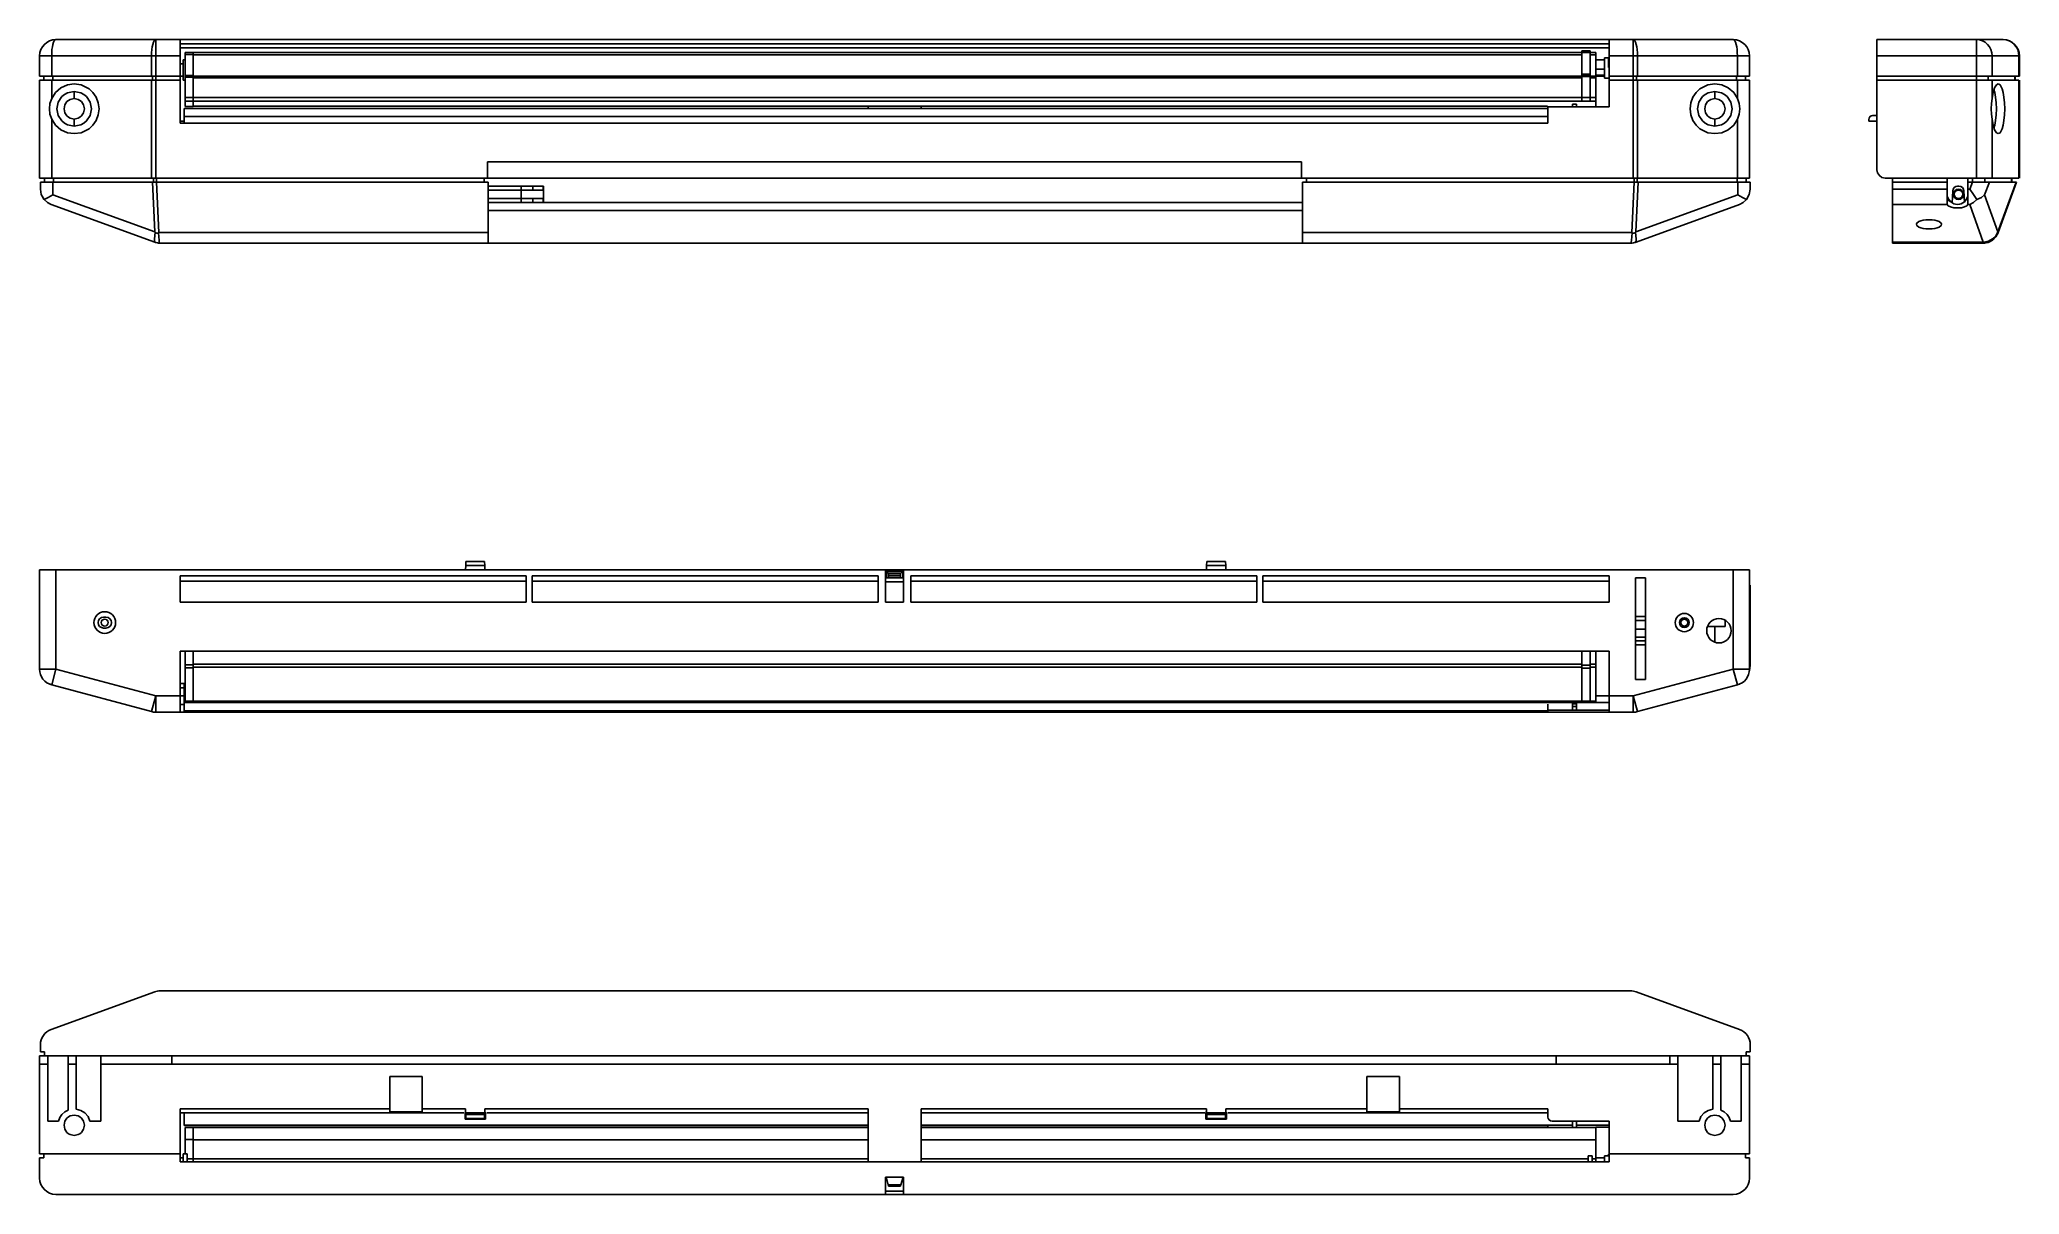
# Model space of a CAD drawing. Extents: x 18 to 261, y 23 to 164.
import ezdxf

# ---------------------------------------------------------------- set-up
doc = ezdxf.new("R2010")
doc.units = 0
doc.header["$MEASUREMENT"] = 0
doc.layers.get('0').update_dxf_attribs({"linetype": 'CONTINUOUS'})

msp = doc.modelspace()

# ---------------------------------------------------------------- linework, layer by layer
at = {"color": 7, "linetype": 'CONTINUOUS'}
for p, q in [((19.69, 164.46), (31.95, 164.46)), ((31.95, 164.46), (34.94, 164.46)), ((31.95, 164.46), (31.95, 162.46)), ((34.94, 164.46), (210.44, 164.46)), ((210.44, 163.96), (34.94, 163.96)), ((210.44, 163.46), (34.94, 163.46)), ((208.12, 163.09), (207.12, 163.09)), ((207.12, 163.09), (207.12, 162.86)), ((208.12, 163.09), (208.12, 162.86)), ((210.44, 164.46), (213.42, 164.46)), ((210.44, 164.46), (210.44, 162.46)), ((213.42, 164.46), (225.69, 164.46)), ((213.42, 162.46), (213.42, 164.46)), ((243.34, 164.46), (243.34, 162.46)), ((243.34, 164.46), (255.56, 164.46)), ((253.34, 164.46), (258.84, 164.46)), ((255.56, 164.46), (258.84, 164.46)), ((255.56, 162.46), (255.56, 164.46)), ((17.69, 162.46), (17.69, 159.96)), ((17.69, 162.46), (19.17, 162.46)), ((19.17, 162.46), (31.43, 162.46)), ((19.17, 159.96), (19.17, 162.46)), ((31.43, 162.46), (31.43, 159.96)), ((31.43, 162.46), (31.95, 162.46)), ((31.95, 162.46), (34.94, 162.46)), ((31.95, 162.46), (31.95, 159.96)), ((34.94, 159.96), (34.94, 162.46)), ((35.31, 161.48), (34.94, 161.48)), ((35.56, 161.98), (35.31, 161.98)), ((35.31, 159.48), (35.31, 161.98)), ((36.56, 162.87), (35.56, 162.87)), ((35.56, 162.64), (35.56, 162.87)), ((35.56, 160.07), (35.56, 162.64)), ((35.56, 162.64), (36.56, 162.64)), ((207.12, 162.87), (36.56, 162.87)), ((36.56, 162.87), (36.56, 162.59)), ((36.56, 162.59), (36.56, 160.12)), ((36.56, 162.59), (207.12, 162.59)), ((36.56, 162.51), (36.56, 160.07)), ((207.12, 162.86), (207.12, 160.2)), ((208.12, 162.86), (207.12, 162.86)), ((208.81, 162.87), (208.12, 162.87)), ((208.12, 162.86), (208.12, 160.2)), ((208.12, 162.59), (208.81, 162.59)), ((208.81, 162.87), (208.81, 162.59)), ((208.81, 162.59), (208.81, 159.99)), ((209.87, 161.96), (208.81, 161.96)), ((208.81, 160.84), (209.87, 160.84)), ((210.37, 162.21), (209.87, 162.21)), ((209.87, 162.21), (209.87, 159.71)), ((210.37, 161.4), (210.37, 162.21)), ((210.44, 161.96), (210.37, 161.96)), ((210.37, 161.8), (210.44, 161.8)), ((210.37, 161.4), (210.37, 161.02)), ((210.44, 162.46), (210.44, 159.96)), ((210.44, 162.46), (213.42, 162.46)), ((213.42, 159.96), (213.42, 162.46)), ((213.42, 162.46), (213.94, 162.46)), ((213.94, 159.96), (213.94, 162.46)), ((213.94, 162.46), (226.2, 162.46)), ((226.2, 162.46), (226.2, 159.96)), ((226.2, 162.46), (227.69, 162.46)), ((227.69, 162.46), (227.69, 159.96)), ((243.34, 162.46), (243.34, 159.96)), ((243.34, 162.46), (255.56, 162.46)), ((255.56, 162.46), (255.56, 159.96)), ((255.56, 162.46), (257.49, 162.46)), ((257.49, 159.96), (257.49, 162.46)), ((257.49, 162.46), (260.77, 162.46)), ((260.77, 162.46), (260.77, 159.96)), ((260.77, 162.46), (260.84, 162.46)), ((260.84, 162.46), (260.84, 159.96)), ((17.69, 159.96), (19.17, 159.96)), ((17.69, 159.46), (17.69, 147.46)), ((19.17, 159.46), (17.69, 159.46)), ((18.19, 159.96), (18.19, 159.46)), ((19.17, 159.96), (31.43, 159.96)), ((19.17, 159.46), (31.43, 159.46)), ((19.17, 157.24), (19.17, 159.46)), ((19.3, 159.46), (19.3, 159.96)), ((21.94, 158.09), (21.94, 157.21)), ((31.43, 159.96), (31.95, 159.96)), ((31.43, 159.46), (31.95, 159.46)), ((31.43, 159.46), (31.43, 147.46)), ((31.52, 159.46), (31.56, 159.46)), ((31.56, 159.96), (31.56, 159.46)), ((31.95, 159.96), (34.94, 159.96)), ((31.95, 159.46), (31.95, 159.96)), ((34.94, 159.46), (31.95, 159.46)), ((31.95, 159.46), (31.95, 147.46)), ((34.94, 159.98), (35.31, 159.98)), ((34.94, 159.46), (34.94, 159.96)), ((34.94, 154.21), (34.94, 159.46)), ((35.31, 159.48), (35.56, 159.48)), ((35.56, 160.07), (35.56, 160.03)), ((36.56, 160.07), (35.56, 160.07)), ((35.56, 159.97), (35.56, 160.03)), ((35.56, 160.03), (36.56, 160.03)), ((35.56, 159.97), (35.56, 159.86)), ((36.56, 159.97), (35.56, 159.97)), ((35.56, 157.34), (35.56, 159.86)), ((35.56, 159.86), (36.56, 159.86)), ((36.56, 160.07), (36.56, 160.03)), ((36.56, 160.03), (36.56, 159.97)), ((207.12, 159.99), (36.56, 159.99)), ((36.56, 159.97), (36.56, 159.86)), ((36.56, 159.86), (36.56, 157.34)), ((207.12, 159.85), (36.56, 159.85)), ((36.56, 159.75), (36.56, 157.35)), ((36.56, 159.75), (207.12, 159.75)), ((207.12, 160.2), (207.12, 160.16)), ((207.12, 160.2), (208.12, 160.2)), ((207.12, 160.16), (207.12, 160.06)), ((208.12, 160.16), (207.12, 160.16)), ((207.12, 160.06), (207.12, 159.94)), ((208.12, 160.06), (207.12, 160.06)), ((207.12, 159.94), (207.12, 157.34)), ((208.12, 159.94), (207.12, 159.94)), ((208.12, 160.2), (208.12, 160.16)), ((208.12, 160.16), (208.12, 160.06)), ((208.12, 160.06), (208.12, 159.94)), ((208.81, 159.99), (208.12, 159.99)), ((208.12, 159.94), (208.12, 157.34)), ((208.81, 159.85), (208.12, 159.85)), ((208.12, 159.75), (208.81, 159.75)), ((209.87, 160.11), (208.81, 160.11)), ((208.81, 159.99), (208.81, 159.85)), ((208.81, 159.96), (209.87, 159.96)), ((208.81, 159.85), (208.81, 159.75)), ((208.81, 159.75), (208.81, 157.35)), ((209.87, 159.71), (210.37, 159.71)), ((210.37, 159.4), (210.37, 159.38)), ((210.41, 159.38), (210.37, 159.38)), ((210.44, 159.96), (213.42, 159.96)), ((210.44, 159.96), (210.44, 159.46)), ((210.44, 159.46), (210.44, 156.21)), ((210.44, 159.46), (213.42, 159.46)), ((213.42, 159.96), (213.94, 159.96)), ((213.42, 159.46), (213.42, 159.96)), ((213.42, 159.46), (213.94, 159.46)), ((213.42, 159.46), (213.42, 147.46)), ((213.81, 159.96), (213.81, 159.46)), ((213.81, 159.46), (213.85, 159.46)), ((213.94, 159.96), (226.2, 159.96)), ((213.94, 159.46), (226.2, 159.46)), ((213.94, 147.46), (213.94, 159.46)), ((223.44, 157.21), (223.44, 158.09)), ((226.08, 159.96), (226.08, 159.46)), ((226.2, 159.96), (227.69, 159.96)), ((226.2, 159.46), (227.69, 159.46)), ((226.2, 159.46), (226.2, 157.24)), ((227.19, 159.96), (227.19, 159.46)), ((227.69, 147.46), (227.69, 159.46)), ((243.34, 159.96), (255.56, 159.96)), ((243.34, 159.96), (243.34, 159.46)), ((243.34, 148.46), (243.34, 159.46)), ((243.34, 159.46), (255.56, 159.46)), ((255.56, 159.96), (257.49, 159.96)), ((255.56, 159.96), (255.56, 159.46)), ((257.49, 159.46), (255.56, 159.46)), ((255.56, 159.46), (257.01, 159.46)), ((255.56, 159.46), (255.56, 147.46)), ((257.01, 159.46), (257.01, 159.96)), ((257.49, 159.96), (260.77, 159.96)), ((257.49, 159.46), (260.77, 159.46)), ((257.49, 157.24), (257.49, 159.46)), ((260.29, 159.96), (260.29, 159.46)), ((260.34, 159.46), (260.34, 159.96)), ((260.77, 159.96), (260.84, 159.96)), ((260.77, 159.46), (260.77, 147.46)), ((260.84, 159.46), (260.84, 147.46)), ((202.94, 156), (35.44, 156)), ((35.44, 156), (35.44, 155)), ((35.56, 157.34), (35.56, 156.9)), ((36.56, 157.34), (35.56, 157.34)), ((35.56, 156.9), (35.56, 156.26)), ((36.56, 156.9), (35.56, 156.9)), ((35.56, 156.26), (36.56, 156.26)), ((36.56, 157.35), (36.56, 156.9)), ((207.12, 157.35), (36.56, 157.35)), ((36.56, 157.34), (36.56, 156.9)), ((36.56, 156.9), (36.56, 156.27)), ((36.56, 156.9), (36.56, 156.26)), ((208.81, 156.9), (36.56, 156.9)), ((36.56, 156.27), (202.87, 156.27)), ((119.44, 156.27), (119.44, 156)), ((125.94, 156), (125.94, 156.27)), ((202.94, 156.21), (202.94, 154.21)), ((210.44, 156.21), (202.94, 156.21)), ((206.44, 156.53), (205.94, 156.53)), ((205.94, 156.21), (205.94, 156.53)), ((206.44, 156.21), (206.44, 156.53)), ((207.12, 157.34), (207.12, 156.89)), ((208.12, 157.34), (207.12, 157.34)), ((208.81, 157.35), (208.12, 157.35)), ((208.12, 156.89), (208.12, 157.34)), ((208.81, 157.35), (208.81, 156.9)), ((208.81, 156.9), (208.81, 156.27)), ((19.17, 147.46), (19.17, 154.68)), ((21.94, 154.71), (21.94, 153.84)), ((35.44, 154.46), (34.94, 154.46)), ((202.94, 154.21), (34.94, 154.21)), ((202.94, 155), (35.44, 155)), ((35.44, 154.22), (35.44, 155)), ((223.44, 153.84), (223.44, 154.71)), ((226.2, 154.68), (226.2, 147.46)), ((242.34, 154.46), (242.34, 154.63)), ((243.34, 154.46), (242.34, 154.46)), ((242.82, 155.13), (243.34, 155.16)), ((257.49, 147.46), (257.49, 154.68)), ((72.69, 147.46), (72.69, 149.46)), ((72.69, 149.46), (172.69, 149.46)), ((172.69, 149.46), (172.69, 147.46)), ((17.69, 147.46), (19.17, 147.46)), ((17.79, 146.96), (17.79, 146.09)), ((17.79, 146.96), (19.3, 146.96)), ((18.29, 146.96), (18.29, 147.46)), ((31.43, 147.46), (19.17, 147.46)), ((19.3, 146.96), (31.55, 146.96)), ((19.3, 146.96), (19.3, 145.4)), ((19.41, 147.46), (19.41, 146.96)), ((31.43, 147.46), (31.95, 147.46)), ((31.52, 147.46), (31.68, 147.46)), ((31.55, 146.96), (32.03, 146.96)), ((31.84, 140.84), (31.55, 146.96)), ((31.68, 146.96), (31.68, 147.46)), ((31.95, 147.46), (72.69, 147.46)), ((32.03, 146.96), (72.79, 146.96)), ((32.03, 146.96), (32.33, 140.78)), ((32.05, 147.46), (32.05, 146.96)), ((72.29, 147.46), (72.29, 146.96)), ((172.69, 147.46), (72.69, 147.46)), ((72.79, 140.78), (72.79, 146.96)), ((72.79, 146.46), (76.84, 146.46)), ((72.79, 145.96), (76.84, 145.96)), ((76.84, 146.46), (78.25, 146.46)), ((76.84, 145.96), (76.84, 146.46)), ((79.54, 145.96), (76.84, 145.96)), ((76.84, 145.96), (76.84, 144.96)), ((78.25, 146.46), (78.25, 145.96)), ((78.25, 146.46), (79.54, 146.46)), ((79.54, 146.46), (79.54, 145.96)), ((79.54, 146.46), (79.59, 146.46)), ((79.59, 146.46), (79.59, 144.46)), ((172.69, 147.46), (213.42, 147.46)), ((172.79, 146.96), (172.79, 140.78)), ((213.54, 146.96), (172.79, 146.96)), ((173.29, 147.46), (173.29, 146.96)), ((213.54, 146.96), (213.24, 140.78)), ((213.42, 147.46), (213.94, 147.46)), ((213.51, 147.46), (213.52, 147.46)), ((213.52, 147.46), (213.52, 146.96)), ((214.03, 146.96), (213.54, 146.96)), ((213.73, 140.84), (214.03, 146.96)), ((213.9, 146.96), (213.9, 147.46)), ((226.2, 147.46), (213.94, 147.46)), ((226.27, 146.96), (214.03, 146.96)), ((226.16, 147.46), (226.16, 146.96)), ((226.2, 147.46), (227.69, 147.46)), ((227.79, 146.96), (226.27, 146.96)), ((226.27, 146.96), (226.27, 145.4)), ((227.29, 146.96), (227.29, 147.46)), ((227.79, 146.96), (227.79, 146.09)), ((255.56, 147.46), (244.34, 147.46)), ((245.24, 147.46), (245.24, 146.96)), ((245.24, 146.96), (251.99, 146.96)), ((245.24, 146.96), (245.24, 146.09)), ((245.24, 146.09), (245.24, 144.21)), ((245.24, 146.09), (251.99, 146.09)), ((251.99, 147.46), (251.99, 146.96)), ((251.99, 146.96), (251.99, 146.09)), ((251.99, 146.09), (251.99, 145.46)), ((252.66, 145.89), (252.59, 144.42)), ((253.42, 146.46), (253.26, 146.46)), ((254.1, 144.47), (254.02, 145.89)), ((254.49, 147.46), (254.49, 146.96)), ((254.49, 146.96), (254.49, 146.09)), ((254.49, 146.96), (255.07, 146.96)), ((254.49, 146.09), (254.49, 145.46)), ((254.49, 146.09), (254.75, 146.09)), ((255.07, 146.96), (254.75, 146.09)), ((255.07, 147.46), (255.38, 147.46)), ((255.07, 146.96), (255.07, 147.46)), ((255.07, 146.96), (257.15, 146.96)), ((255.56, 147.46), (257.49, 147.46)), ((257.15, 146.96), (256.56, 145.4)), ((256.59, 147.46), (256.59, 146.96)), ((257.15, 146.96), (260.43, 146.96)), ((260.77, 147.46), (257.49, 147.46)), ((258.2, 140.84), (260.43, 146.96)), ((260.49, 146.96), (258.24, 140.78)), ((259.88, 146.96), (259.88, 147.46)), ((259.93, 147.46), (259.93, 146.96)), ((260.43, 146.96), (260.49, 146.96)), ((19.1, 144.21), (31.82, 139.58)), ((19.3, 145.4), (31.84, 140.84)), ((76.84, 144.96), (72.79, 144.96)), ((72.79, 144.46), (172.79, 144.46)), ((172.79, 143.46), (72.79, 143.46)), ((76.84, 144.96), (79.54, 144.96)), ((76.84, 144.96), (76.84, 144.46)), ((78.25, 144.46), (78.25, 144.96)), ((79.54, 144.96), (79.54, 144.46)), ((79.59, 145.83), (79.59, 144.86)), ((226.27, 145.4), (213.73, 140.84)), ((226.47, 144.21), (213.76, 139.58)), ((245.24, 144.21), (245.24, 139.58)), ((251.99, 144.21), (245.24, 144.21)), ((251.99, 145.46), (251.99, 144.23)), ((251.99, 144.21), (251.99, 144.23)), ((254.49, 145.46), (254.49, 144.23)), ((254.49, 144.23), (254.49, 144.21)), ((254.49, 144.21), (254.75, 144.21)), ((254.75, 144.21), (256.41, 139.58)), ((256.56, 145.4), (258.2, 140.84)), ((31.82, 139.58), (31.86, 139.57)), ((31.84, 140.84), (31.87, 140.8)), ((32.29, 140.74), (32.33, 140.78)), ((32.33, 140.78), (72.79, 140.78)), ((32.43, 139.46), (32.5, 139.46)), ((72.79, 139.46), (32.5, 139.46)), ((72.79, 139.46), (72.79, 140.78)), ((172.79, 139.46), (72.79, 139.46)), ((172.79, 140.78), (172.79, 139.46)), ((213.24, 140.78), (172.79, 140.78)), ((213.08, 139.46), (172.79, 139.46)), ((213.14, 139.46), (213.08, 139.46)), ((213.28, 140.74), (213.24, 140.78)), ((213.73, 140.84), (213.7, 140.8)), ((213.76, 139.58), (213.71, 139.57)), ((245.24, 139.58), (245.24, 139.46)), ((256.41, 139.58), (245.24, 139.58)), ((256.36, 139.46), (245.24, 139.46)), ((256.36, 139.46), (253.49, 139.46)), ((256.43, 139.46), (256.36, 139.46)), ((256.41, 139.58), (256.47, 139.57)), ((258.2, 140.84), (258.19, 140.8)), ((258.23, 140.74), (258.24, 140.78)), ((70.02, 99.89), (69.99, 99.36)), ((70.04, 100.36), (70.02, 99.89)), ((72.36, 99.89), (70.02, 99.89)), ((72.33, 100.36), (70.04, 100.36)), ((72.33, 100.36), (72.36, 99.89)), ((72.36, 99.89), (72.38, 99.36)), ((161.02, 99.89), (160.99, 99.36)), ((161.04, 100.36), (161.02, 99.89)), ((163.36, 99.89), (161.02, 99.89)), ((163.33, 100.36), (161.04, 100.36)), ((163.33, 100.36), (163.36, 99.89)), ((163.36, 99.89), (163.38, 99.36)), ((17.69, 99.36), (17.69, 87.14)), ((19.69, 99.36), (17.69, 99.36)), ((121.56, 99.36), (19.69, 99.36)), ((19.69, 99.36), (19.69, 87.14)), ((34.94, 98.36), (34.94, 98.61)), ((34.94, 95.36), (34.94, 98.61)), ((34.94, 98.61), (77.44, 98.61)), ((77.44, 97.96), (34.94, 97.96)), ((77.44, 98.61), (77.44, 95.36)), ((78.19, 95.36), (78.19, 98.61)), ((78.19, 98.61), (120.69, 98.61)), ((120.69, 97.96), (78.19, 97.96)), ((120.69, 98.61), (120.69, 95.36)), ((121.56, 95.36), (121.56, 99.36)), ((123.81, 99.36), (121.56, 99.36)), ((121.69, 98.86), (121.56, 98.86)), ((121.69, 98.86), (121.56, 98.86)), ((121.69, 98.36), (121.56, 98.36)), ((123.81, 97.86), (121.56, 97.86)), ((121.69, 98.86), (121.69, 99.16)), ((121.69, 99.16), (121.91, 98.94)), ((123.69, 99.16), (121.69, 99.16)), ((121.69, 98.36), (121.69, 98.86)), ((121.89, 98.36), (121.69, 98.36)), ((123.49, 98.36), (121.89, 98.36)), ((123.47, 98.94), (121.91, 98.94)), ((121.96, 98.7), (121.96, 98.61)), ((121.96, 98.7), (123.42, 98.7)), ((123.42, 98.61), (121.96, 98.61)), ((123.42, 98.7), (123.42, 98.61)), ((123.69, 99.16), (123.47, 98.94)), ((123.69, 98.36), (123.49, 98.36)), ((123.69, 98.86), (123.69, 99.16)), ((123.69, 98.86), (123.69, 98.36)), ((123.81, 98.86), (123.69, 98.86)), ((123.81, 98.86), (123.69, 98.86)), ((123.81, 98.36), (123.69, 98.36)), ((123.81, 99.36), (123.81, 95.36)), ((225.69, 99.36), (123.81, 99.36)), ((124.69, 98.61), (167.19, 98.61)), ((124.69, 95.36), (124.69, 98.61)), ((167.19, 97.96), (124.69, 97.96)), ((167.19, 98.61), (167.19, 95.36)), ((167.94, 98.61), (210.44, 98.61)), ((167.94, 95.36), (167.94, 98.61)), ((210.44, 97.96), (167.94, 97.96)), ((210.44, 98.61), (210.44, 98.36)), ((210.44, 98.61), (210.44, 95.36)), ((213.69, 85.86), (213.69, 98.36)), ((213.69, 98.36), (214.94, 98.36)), ((214.94, 98.36), (214.94, 85.86)), ((227.69, 99.36), (225.69, 99.36)), ((225.69, 87.14), (225.69, 99.36)), ((227.69, 87.14), (227.69, 99.36)), ((227.79, 97.46), (227.69, 97.46)), ((227.79, 97.46), (227.79, 87.63)), ((77.44, 95.36), (34.94, 95.36)), ((120.69, 95.36), (78.19, 95.36)), ((123.81, 95.36), (121.56, 95.36)), ((167.19, 95.36), (124.69, 95.36)), ((210.44, 95.36), (167.94, 95.36)), ((25.54, 93.53), (25.84, 93.53)), ((213.69, 93.61), (214.94, 93.61)), ((214.94, 93.11), (213.69, 93.11)), ((219.69, 93.28), (219.69, 93.45)), ((219.69, 92.26), (219.69, 92.43)), ((224.69, 93.13), (224.69, 92.36)), ((25.84, 92.18), (25.54, 92.18)), ((214.94, 92.07), (213.69, 92.07)), ((213.69, 91.07), (214.94, 91.07)), ((213.69, 90.61), (214.94, 90.61)), ((214.94, 90.11), (213.69, 90.11)), ((222.55, 92.36), (224.69, 92.36)), ((223.44, 92.36), (223.44, 90.47)), ((34.94, 83.27), (34.94, 89.36)), ((34.94, 89.36), (210.44, 89.36)), ((34.94, 83.86), (34.94, 89.36)), ((35.56, 87.69), (35.56, 89.36)), ((35.56, 87.69), (35.56, 87.32)), ((36.56, 87.69), (35.56, 87.69)), ((36.56, 89.36), (36.56, 87.75)), ((36.56, 89.36), (36.56, 87.69)), ((207.12, 87.75), (36.56, 87.75)), ((36.56, 87.69), (36.56, 87.32)), ((207.12, 89.36), (207.12, 87.64)), ((207.12, 87.64), (207.12, 87.27)), ((208.12, 87.64), (207.12, 87.64)), ((208.12, 89.36), (208.12, 87.64)), ((208.81, 87.75), (208.12, 87.75)), ((208.12, 87.64), (208.12, 87.27)), ((208.81, 89.36), (208.81, 87.75)), ((208.81, 87.75), (208.81, 87.38)), ((210.44, 89.36), (210.44, 83.21)), ((210.44, 89.36), (210.44, 83.86)), ((17.69, 87.14), (19.69, 87.14)), ((19.69, 87.14), (19.17, 85.21)), ((19.17, 85.21), (31.43, 81.93)), ((19.69, 87.14), (31.95, 83.86)), ((35.56, 85.36), (34.94, 85.36)), ((35.44, 85.36), (35.44, 83.05)), ((35.56, 83.21), (35.56, 87.32)), ((35.56, 87.32), (36.56, 87.32)), ((36.56, 87.38), (36.56, 83.22)), ((36.56, 87.38), (207.12, 87.38)), ((36.56, 87.32), (36.56, 83.21)), ((207.12, 87.27), (207.12, 83.21)), ((208.12, 87.27), (207.12, 87.27)), ((208.12, 87.38), (208.81, 87.38)), ((208.12, 87.27), (208.12, 83.21)), ((208.81, 87.38), (208.81, 83.22)), ((213.42, 83.86), (225.69, 87.14)), ((214.94, 85.86), (213.69, 85.86)), ((213.94, 81.93), (226.2, 85.21)), ((226.2, 85.21), (225.69, 87.14)), ((225.69, 87.14), (227.69, 87.14)), ((31.43, 81.93), (31.95, 83.86)), ((31.95, 83.86), (34.94, 83.86)), ((31.95, 83.86), (31.95, 81.86)), ((34.94, 84.86), (35.44, 84.86)), ((35.44, 83.86), (34.94, 83.86)), ((35.35, 82.78), (34.94, 82.78)), ((35.44, 83.05), (35.44, 82.03)), ((205.94, 83.05), (35.44, 83.05)), ((35.56, 83.21), (35.56, 83.09)), ((36.56, 83.21), (35.56, 83.21)), ((35.56, 83.09), (36.56, 83.09)), ((36.56, 83.22), (36.56, 83.09)), ((207.12, 83.22), (36.56, 83.22)), ((36.56, 83.21), (36.56, 83.09)), ((36.56, 83.09), (208.81, 83.09)), ((202.94, 82.11), (202.94, 82.86)), ((205.94, 82.9), (205.94, 83.09)), ((205.94, 82.9), (205.94, 82.55)), ((205.94, 82.9), (206.44, 82.9)), ((206.44, 82.9), (206.44, 83.11)), ((210.44, 83.05), (206.44, 83.05)), ((206.44, 82.9), (206.44, 82.55)), ((207.12, 83.21), (207.12, 83.09)), ((208.12, 83.21), (207.12, 83.21)), ((207.12, 83.09), (208.12, 83.09)), ((208.81, 83.22), (208.12, 83.22)), ((208.12, 83.09), (208.12, 83.21)), ((210.44, 83.86), (208.81, 83.86)), ((208.81, 83.22), (208.81, 83.09)), ((210.44, 83.86), (210.44, 81.86)), ((210.44, 83.86), (213.42, 83.86)), ((213.42, 83.86), (213.94, 81.93)), ((213.42, 81.86), (213.42, 83.86)), ((31.95, 81.86), (34.94, 81.86)), ((202.94, 81.86), (34.94, 81.86)), ((35.44, 82.03), (35.44, 82)), ((202.94, 82.03), (35.44, 82.03)), ((202.94, 82), (35.44, 82)), ((210.44, 82.11), (202.94, 82.11)), ((202.94, 82.11), (202.94, 81.86)), ((210.44, 81.86), (202.94, 81.86)), ((205.94, 82.04), (205.94, 82.55)), ((205.94, 82.55), (206.44, 82.55)), ((206.44, 82.04), (206.44, 82.55)), ((210.44, 81.86), (213.42, 81.86)), ((19.1, 42.88), (31.82, 47.51)), ((32.5, 47.63), (213.08, 47.63)), ((213.76, 47.51), (226.47, 42.88)), ((17.69, 39.63), (17.69, 38.63)), ((18.69, 39.63), (17.69, 39.63)), ((17.79, 40.13), (17.79, 41)), ((18.29, 40.13), (17.79, 40.13)), ((18.29, 39.63), (18.29, 40.13)), ((18.69, 38.63), (18.69, 39.63)), ((18.69, 39.63), (21.19, 39.63)), ((18.77, 39.63), (21.1, 39.63)), ((22.19, 39.63), (21.19, 39.63)), ((21.19, 39.63), (21.19, 38.63)), ((22.19, 38.63), (22.19, 39.63)), ((22.19, 39.63), (25.19, 39.63)), ((22.27, 39.63), (25.1, 39.63)), ((26.19, 39.63), (25.19, 39.63)), ((25.19, 39.63), (25.19, 38.63)), ((26.19, 39.63), (33.94, 39.63)), ((26.27, 39.63), (26.39, 39.63)), ((26.39, 39.63), (33.94, 39.63)), ((203.94, 39.63), (33.94, 39.63)), ((33.94, 39.63), (33.94, 38.63)), ((217.89, 39.63), (203.94, 39.63)), ((203.94, 38.63), (203.94, 39.63)), ((204.02, 39.63), (204.14, 39.63)), ((204.14, 39.63), (217.89, 39.63)), ((218.89, 39.63), (217.89, 39.63)), ((217.89, 38.63), (217.89, 39.63)), ((218.89, 39.63), (218.89, 38.63)), ((218.89, 39.63), (223.19, 39.63)), ((223.1, 39.63), (218.97, 39.63)), ((223.19, 39.63), (223.19, 38.63)), ((224.19, 39.63), (223.19, 39.63)), ((224.19, 38.63), (224.19, 39.63)), ((224.19, 39.63), (226.69, 39.63)), ((226.6, 39.63), (224.27, 39.63)), ((226.69, 39.63), (226.69, 38.63)), ((227.69, 39.63), (226.69, 39.63)), ((227.79, 40.13), (227.29, 40.13)), ((227.29, 40.13), (227.29, 39.63)), ((227.69, 38.63), (227.69, 39.63)), ((227.79, 41), (227.79, 40.13)), ((17.69, 38.63), (17.69, 27.63)), ((17.69, 38.63), (18.69, 38.63)), ((18.69, 38.63), (18.69, 31.63)), ((21.19, 38.63), (21.19, 32.99)), ((21.19, 38.63), (22.19, 38.63)), ((22.19, 38.63), (22.19, 33.12)), ((25.19, 38.63), (25.19, 31.63)), ((25.19, 38.63), (33.94, 38.63)), ((33.94, 38.63), (203.94, 38.63)), ((60.69, 37.13), (64.69, 37.13)), ((60.69, 37.13), (60.69, 33.13)), ((64.69, 37.13), (64.69, 33.13)), ((184.69, 37.13), (180.69, 37.13)), ((180.69, 37.13), (180.69, 33.13)), ((184.69, 37.13), (184.69, 33.13)), ((203.94, 38.63), (217.89, 38.63)), ((217.89, 38.63), (218.89, 38.63)), ((218.89, 38.63), (218.89, 31.63)), ((223.19, 38.63), (223.19, 33.12)), ((223.19, 38.63), (224.19, 38.63)), ((224.19, 38.63), (224.19, 32.99)), ((226.69, 38.63), (226.69, 31.63)), ((226.69, 38.63), (227.69, 38.63)), ((227.69, 38.63), (227.69, 27.63)), ((20, 31.63), (18.69, 31.63)), ((25.19, 31.63), (23.87, 31.63)), ((34.94, 33.13), (34.94, 27.63)), ((60.19, 33.13), (34.94, 33.13)), ((69.81, 32.63), (34.94, 32.63)), ((35.44, 32.63), (35.44, 31.13)), ((60.69, 33.13), (60.19, 33.13)), ((60.69, 33.13), (60.69, 32.77)), ((60.69, 32.77), (64.69, 32.77)), ((64.69, 33.13), (64.69, 32.77)), ((69.99, 33.13), (64.69, 33.13)), ((69.94, 31.88), (69.94, 32.63)), ((70.02, 31.96), (69.94, 31.88)), ((72.44, 31.88), (69.94, 31.88)), ((69.99, 33.13), (69.99, 32.63)), ((69.99, 32.63), (70.04, 32.63)), ((72.36, 31.96), (70.02, 31.96)), ((70.04, 32.63), (70.04, 32.46)), ((72.33, 32.63), (70.04, 32.63)), ((72.33, 32.46), (70.04, 32.46)), ((72.33, 32.63), (72.33, 32.46)), ((72.38, 32.63), (72.33, 32.63)), ((72.36, 31.96), (72.44, 31.88)), ((72.38, 33.13), (72.38, 32.63)), ((119.44, 33.13), (72.38, 33.13)), ((72.44, 31.88), (72.44, 32.63)), ((119.44, 32.63), (72.61, 32.63)), ((119.44, 33.13), (119.44, 26.63)), ((125.94, 33.13), (125.94, 26.63)), ((160.99, 33.13), (125.94, 33.13)), ((160.81, 32.63), (125.94, 32.63)), ((160.94, 31.88), (160.94, 32.63)), ((161.02, 31.96), (160.94, 31.88)), ((163.44, 31.88), (160.94, 31.88)), ((160.99, 33.13), (160.99, 32.63)), ((160.99, 32.63), (161.04, 32.63)), ((163.36, 31.96), (161.02, 31.96)), ((161.04, 32.63), (161.04, 32.46)), ((163.33, 32.63), (161.04, 32.63)), ((163.33, 32.46), (161.04, 32.46)), ((163.33, 32.63), (163.33, 32.46)), ((163.38, 32.63), (163.33, 32.63)), ((163.36, 31.96), (163.44, 31.88)), ((163.38, 33.13), (163.38, 32.63)), ((180.69, 33.13), (163.38, 33.13)), ((163.44, 31.88), (163.44, 32.63)), ((202.94, 32.63), (163.61, 32.63)), ((180.69, 33.13), (180.69, 32.77)), ((184.69, 32.77), (180.69, 32.77)), ((184.69, 33.13), (184.69, 32.77)), ((185.19, 33.13), (184.69, 33.13)), ((202.94, 33.13), (185.19, 33.13)), ((202.94, 32.13), (202.94, 33.13)), ((210.44, 31.63), (203.44, 31.63)), ((205.94, 31.63), (205.94, 30.83)), ((206.44, 31.63), (206.44, 30.83)), ((210.44, 31.63), (210.44, 27.63)), ((221.5, 31.63), (218.89, 31.63)), ((226.69, 31.63), (225.37, 31.63)), ((119.44, 31.13), (35.44, 31.13)), ((35.44, 31.13), (35.44, 31.1)), ((119.44, 31.1), (35.44, 31.1)), ((36.56, 30.83), (35.56, 30.83)), ((35.56, 30.83), (35.56, 29.36)), ((35.56, 27.62), (35.56, 29.36)), ((35.56, 29.36), (36.56, 29.36)), ((119.44, 30.83), (36.56, 30.83)), ((36.56, 30.83), (36.56, 29.36)), ((36.56, 29.36), (36.56, 27.01)), ((36.56, 29.35), (119.44, 29.35)), ((205.94, 31.13), (125.94, 31.13)), ((202.94, 31.1), (125.94, 31.1)), ((208.81, 30.83), (125.94, 30.83)), ((125.94, 29.35), (208.81, 29.35)), ((202.94, 30.88), (202.94, 31.1)), ((205.94, 30.83), (206.44, 30.83)), ((210.44, 31.13), (206.44, 31.13)), ((210.44, 30.88), (208.81, 30.88)), ((208.81, 30.83), (208.81, 29.35)), ((208.81, 29.35), (208.81, 27)), ((34.94, 27.63), (17.69, 27.63)), ((17.69, 24.63), (17.69, 27.13)), ((17.69, 27.13), (18.19, 27.13)), ((18.19, 27.13), (18.19, 27.63)), ((18.19, 27.63), (34.94, 27.63)), ((34.94, 27.63), (34.94, 26.63)), ((35.31, 27.12), (34.94, 27.12)), ((35.81, 27.62), (35.31, 27.62)), ((35.31, 26.63), (35.31, 27.62)), ((35.81, 26.63), (35.81, 27.61)), ((36.56, 27.01), (35.81, 27.01)), ((36.56, 27.01), (36.56, 26.63)), ((36.56, 27), (36.56, 26.63)), ((119.44, 27), (36.56, 27)), ((207.87, 27), (125.94, 27)), ((208.37, 27.38), (207.87, 27.38)), ((207.87, 27.38), (207.87, 26.63)), ((208.37, 26.63), (208.37, 27.38)), ((208.81, 27), (208.37, 27)), ((209.87, 27.13), (208.81, 27.13)), ((208.81, 27), (208.81, 26.63)), ((210.37, 27.38), (209.87, 27.38)), ((209.87, 27.38), (209.87, 26.63)), ((210.37, 27.57), (210.37, 27.38)), ((210.44, 26.97), (210.37, 26.97)), ((227.69, 27.63), (210.44, 27.63)), ((210.44, 26.63), (210.44, 27.63)), ((210.44, 27.63), (227.19, 27.63)), ((227.19, 27.63), (227.19, 27.13)), ((227.19, 27.13), (227.69, 27.13)), ((227.69, 27.13), (227.69, 24.63)), ((34.94, 26.63), (210.44, 26.63)), ((125.94, 26.63), (119.44, 26.63)), ((123.81, 24.73), (121.56, 24.73)), ((121.56, 24.73), (121.56, 22.63)), ((121.69, 24.73), (121.69, 24.63)), ((121.69, 24.63), (121.91, 23.82)), ((123.69, 24.63), (123.47, 23.82)), ((123.69, 24.73), (123.69, 24.63)), ((123.81, 24.73), (123.81, 22.63)), ((121.56, 22.63), (19.69, 22.63)), ((123.81, 23.03), (121.56, 23.03)), ((123.81, 22.63), (121.56, 22.63)), ((121.91, 23.82), (121.96, 23.63)), ((123.47, 23.82), (121.91, 23.82)), ((121.96, 23.63), (123.42, 23.63)), ((123.47, 23.82), (123.42, 23.63)), ((225.69, 22.63), (123.81, 22.63))]:
    msp.add_line(p, q, dxfattribs=at)
at = {"color": 7, "linetype": 'CONTINUOUS', "flags": 128}
for points in [[(19.69, 164.46), (19.59, 164.42), (19.49, 164.31), (19.4, 164.13), (19.32, 163.88), (19.26, 163.57), (19.21, 163.23), (19.18, 162.85), (19.17, 162.46)], [(31.43, 162.46), (31.44, 162.85), (31.47, 163.23), (31.52, 163.57), (31.58, 163.88), (31.66, 164.13), (31.75, 164.31), (31.85, 164.42), (31.95, 164.46)], [(34.94, 162.46), (34.94, 162.85), (34.94, 163.23), (34.94, 163.57), (34.94, 163.88), (34.94, 164.13), (34.94, 164.31), (34.94, 164.42), (34.94, 164.46)], [(213.42, 164.46), (213.52, 164.42), (213.62, 164.31), (213.71, 164.13), (213.79, 163.88), (213.85, 163.57), (213.9, 163.23), (213.93, 162.85), (213.94, 162.46)], [(226.2, 162.46), (226.19, 162.85), (226.17, 163.23), (226.12, 163.57), (226.05, 163.88), (225.97, 164.13), (225.89, 164.31), (225.79, 164.42), (225.69, 164.46)], [(255.56, 164.46), (255.93, 164.42), (256.3, 164.31), (256.63, 164.13), (256.92, 163.88), (257.16, 163.57), (257.34, 163.23), (257.45, 162.85), (257.49, 162.46)], [(260.77, 162.46), (260.74, 162.85), (260.63, 163.23), (260.45, 163.57), (260.21, 163.88), (259.92, 164.13), (259.58, 164.31), (259.22, 164.42), (258.84, 164.46)], [(21.94, 159.01), (21.1, 158.89), (20.29, 158.53), (19.63, 157.96), (19.17, 157.24)], [(21.94, 153.84), (21.13, 154), (20.75, 154.2), (20.43, 154.47), (19.98, 155.14), (19.81, 155.96), (19.98, 156.78), (20.43, 157.46), (20.75, 157.73), (21.13, 157.93), (21.94, 158.09)], [(21.94, 152.91), (22.79, 153.03), (23.77, 153.52), (24.24, 153.96), (24.63, 154.53), (24.89, 155.21), (24.99, 155.96), (24.89, 156.71), (24.63, 157.4), (24.24, 157.97), (23.77, 158.4), (22.79, 158.89), (21.94, 159.01)], [(21.94, 158.09), (22.74, 157.93), (23.12, 157.73), (23.45, 157.46), (23.9, 156.78), (24.06, 155.96), (23.9, 155.14), (23.45, 154.47), (23.12, 154.2), (22.74, 154), (21.94, 153.84)], [(223.44, 159.01), (222.58, 158.89), (221.61, 158.4), (221.14, 157.97), (220.75, 157.4), (220.48, 156.71), (220.39, 155.96), (220.48, 155.21), (220.75, 154.53), (221.14, 153.96), (221.61, 153.52), (222.58, 153.03), (223.44, 152.91)], [(223.44, 153.84), (222.63, 154), (222.25, 154.2), (221.93, 154.47), (221.48, 155.14), (221.31, 155.96), (221.48, 156.78), (221.93, 157.46), (222.25, 157.73), (222.63, 157.93), (223.44, 158.09)], [(226.2, 157.24), (225.75, 157.96), (225.08, 158.53), (224.28, 158.89), (223.44, 159.01)], [(223.44, 158.09), (224.24, 157.93), (224.62, 157.73), (224.95, 157.46), (225.4, 156.78), (225.56, 155.96), (225.4, 155.14), (224.95, 154.47), (224.62, 154.2), (224.24, 154), (223.44, 153.84)], [(258.23, 159.01), (258.01, 158.89), (257.79, 158.53), (257.61, 157.96), (257.49, 157.24)], [(257.72, 158.29), (257.81, 157.97), (257.92, 157.4), (257.99, 156.71), (258.01, 155.96), (257.99, 155.21), (257.92, 154.53), (257.81, 153.96), (257.72, 153.63)], [(258.23, 152.91), (258.46, 153.03), (258.72, 153.52), (258.85, 153.96), (258.95, 154.53), (259.02, 155.21), (259.05, 155.96), (259.02, 156.71), (258.95, 157.4), (258.85, 157.97), (258.72, 158.4), (258.46, 158.89), (258.23, 159.01)], [(19.17, 154.68), (18.96, 155.3), (18.89, 155.96), (18.96, 156.62), (19.17, 157.24)], [(21.94, 157.21), (21.46, 157.12), (21.24, 157), (21.05, 156.84), (20.78, 156.45), (20.69, 155.96), (20.78, 155.48), (21.05, 155.08), (21.24, 154.92), (21.46, 154.81), (21.94, 154.71)], [(21.94, 154.71), (22.41, 154.81), (22.63, 154.92), (22.82, 155.08), (23.09, 155.48), (23.19, 155.96), (23.09, 156.45), (22.82, 156.84), (22.63, 157), (22.41, 157.12), (21.94, 157.21)], [(223.44, 154.71), (222.96, 154.81), (222.74, 154.92), (222.55, 155.08), (222.28, 155.48), (222.19, 155.96), (222.28, 156.45), (222.55, 156.84), (222.74, 157), (222.96, 157.12), (223.44, 157.21)], [(223.44, 154.71), (223.91, 154.81), (224.13, 154.92), (224.32, 155.08), (224.59, 155.48), (224.69, 155.96), (224.59, 156.45), (224.32, 156.84), (224.13, 157), (223.91, 157.12), (223.44, 157.21)], [(226.2, 154.68), (226.42, 155.3), (226.49, 155.96), (226.42, 156.62), (226.2, 157.24)], [(257.49, 154.68), (257.42, 155.3), (257.39, 155.96), (257.42, 156.62), (257.49, 157.24)], [(19.17, 154.68), (19.63, 153.97), (20.29, 153.39), (21.1, 153.03), (21.94, 152.91)], [(223.44, 152.91), (224.28, 153.03), (225.08, 153.39), (225.75, 153.97), (226.2, 154.68)], [(242.34, 154.63), (242.38, 154.81), (242.48, 154.98), (242.64, 155.09), (242.82, 155.13)], [(257.49, 154.68), (257.61, 153.97), (257.79, 153.39), (258.01, 153.03), (258.23, 152.91)], [(244.34, 147.46), (243.96, 147.54), (243.64, 147.76), (243.42, 148.08), (243.34, 148.46)], [(17.79, 146.09), (17.9, 145.42), (18.25, 144.81)], [(227.79, 146.09), (227.67, 145.42), (227.32, 144.81)], [(253.26, 146.46), (253.04, 146.42), (252.85, 146.3), (252.72, 146.11), (252.66, 145.89)], [(254.02, 145.89), (253.97, 146.11), (253.84, 146.3), (253.65, 146.42), (253.42, 146.46)], [(254.75, 146.09), (255.21, 145.42), (255.63, 144.81)], [(17.89, 145.46), (18.07, 145.07), (18.22, 144.87)], [(18.25, 144.81), (18.73, 145.06), (19.3, 145.4)], [(18.25, 144.81), (18.64, 144.45), (19.1, 144.21)], [(18.65, 144.44), (18.66, 144.44), (19.04, 144.23)], [(227.32, 144.81), (226.84, 145.06), (226.27, 145.4)], [(227.32, 144.81), (226.93, 144.45), (226.47, 144.21)], [(251.99, 144.94), (252.01, 144.89), (252.27, 144.62), (252.41, 144.53)], [(254.49, 144.21), (254.38, 144.05), (254.12, 143.91), (253.72, 143.81), (253.49, 143.79), (253.24, 143.78), (253, 143.79), (252.77, 143.81), (252.37, 143.91), (252.1, 144.05), (251.99, 144.21)], [(254.46, 145.17), (254.32, 144.84), (254.08, 144.53), (253.71, 144.3), (253.49, 144.24), (253.24, 144.21), (253, 144.24), (252.77, 144.3), (252.41, 144.53), (252.16, 144.83), (252.03, 145.17)], [(255.63, 144.81), (255.2, 144.45), (254.75, 144.21)], [(255.63, 144.81), (256.17, 145.06), (256.56, 145.4)], [(251.29, 141.78), (251.23, 141.93), (250.98, 142.12), (250.74, 142.21), (250.47, 142.27), (250.12, 142.32), (249.74, 142.34), (249.37, 142.32), (249.01, 142.27), (248.74, 142.21), (248.5, 142.12), (248.25, 141.93), (248.19, 141.78)], [(248.19, 141.78), (248.25, 141.62), (248.5, 141.44), (248.74, 141.35), (249.01, 141.28), (249.37, 141.23), (249.74, 141.21), (250.12, 141.23), (250.47, 141.28), (250.74, 141.35), (250.98, 141.44), (251.23, 141.62), (251.29, 141.78)], [(31.87, 140.8), (31.83, 140.37), (31.8, 139.98), (31.8, 139.7), (31.86, 139.57)], [(31.86, 139.57), (31.89, 139.56), (31.93, 139.55), (32, 139.53), (32.15, 139.49), (32.3, 139.47), (32.37, 139.47), (32.43, 139.46)], [(31.87, 140.8), (31.92, 140.76), (31.97, 140.73), (32.08, 140.7), (32.19, 140.7), (32.25, 140.71), (32.27, 140.73), (32.29, 140.74)], [(32.43, 139.46), (32.39, 139.56), (32.36, 139.83), (32.33, 140.24), (32.29, 140.74)], [(213.14, 139.46), (213.18, 139.56), (213.21, 139.83), (213.24, 140.24), (213.28, 140.74)], [(213.71, 139.57), (213.68, 139.56), (213.65, 139.55), (213.58, 139.53), (213.43, 139.49), (213.27, 139.47), (213.2, 139.47), (213.14, 139.46)], [(213.28, 140.74), (213.3, 140.73), (213.38, 140.7), (213.5, 140.7), (213.61, 140.73), (213.66, 140.76), (213.7, 140.8)], [(213.7, 140.8), (213.74, 140.37), (213.78, 139.98), (213.77, 139.7), (213.71, 139.57)], [(256.43, 139.46), (256.99, 139.56), (257.52, 139.83), (257.94, 140.24), (258.23, 140.74)], [(256.47, 139.57), (256.49, 139.56), (256.51, 139.55), (256.53, 139.53), (256.53, 139.49), (256.5, 139.47), (256.47, 139.47), (256.43, 139.46)], [(258.19, 140.8), (257.95, 140.37), (257.55, 139.98), (257.04, 139.7), (256.47, 139.57)], [(258.19, 140.8), (258.19, 140.76), (258.19, 140.73), (258.2, 140.7), (258.21, 140.7), (258.22, 140.71), (258.22, 140.73), (258.23, 140.74)], [(121.96, 98.61), (121.95, 98.52), (121.94, 98.47), (121.94, 98.43), (121.92, 98.4), (121.91, 98.38), (121.89, 98.36)], [(121.91, 98.94), (121.92, 98.91), (121.94, 98.85), (121.95, 98.78), (121.96, 98.7)], [(123.47, 98.94), (123.45, 98.91), (123.43, 98.85), (123.42, 98.78), (123.42, 98.7)], [(123.42, 98.61), (123.42, 98.52), (123.43, 98.47), (123.44, 98.43), (123.45, 98.4), (123.46, 98.38), (123.49, 98.36)], [(25.69, 92.43), (25.53, 92.47), (25.45, 92.51), (25.39, 92.56), (25.3, 92.69), (25.26, 92.86), (25.3, 93.02), (25.39, 93.16), (25.45, 93.21), (25.53, 93.25), (25.69, 93.28)], [(25.69, 93.28), (25.85, 93.25), (25.92, 93.21), (25.99, 93.16), (26.08, 93.02), (26.11, 92.86), (26.08, 92.69), (25.99, 92.56), (25.92, 92.51), (25.85, 92.47), (25.69, 92.43)], [(219.69, 92.43), (219.53, 92.47), (219.45, 92.51), (219.39, 92.56), (219.3, 92.69), (219.26, 92.86), (219.3, 93.02), (219.39, 93.16), (219.45, 93.21), (219.53, 93.25), (219.69, 93.28)], [(219.69, 92.43), (219.85, 92.47), (219.92, 92.51), (219.99, 92.56), (220.08, 92.69), (220.11, 92.86), (220.08, 93.02), (219.99, 93.16), (219.92, 93.21), (219.85, 93.25), (219.69, 93.28)], [(227.79, 87.63), (227.68, 86.95), (227.68, 86.93)], [(19.17, 85.21), (18.96, 85.28), (18.89, 85.31)], [(226.2, 85.21), (226.42, 85.28), (226.49, 85.31)], [(34.94, 81.86), (34.94, 81.9), (34.94, 82.01), (34.94, 82.2), (34.94, 82.44), (34.94, 82.75), (34.94, 83.09), (34.94, 83.47), (34.94, 83.86)], [(20, 31.63), (20.17, 32.06), (20.43, 32.45), (20.78, 32.77), (21.19, 32.99)], [(21.94, 29.88), (21.46, 29.97), (21.24, 30.09), (21.05, 30.25), (20.78, 30.65), (20.69, 31.13), (20.78, 31.61), (21.05, 32.01), (21.24, 32.17), (21.46, 32.29), (21.94, 32.38)], [(21.94, 32.38), (22.41, 32.29), (22.63, 32.17), (22.82, 32.01), (23.09, 31.61), (23.19, 31.13), (23.09, 30.65), (22.82, 30.25), (22.63, 30.09), (22.41, 29.97), (21.94, 29.88)], [(22.19, 33.12), (22.76, 32.95), (23.26, 32.63), (23.64, 32.18), (23.87, 31.63)], [(69.96, 32.63), (69.97, 32.67), (69.98, 32.71), (69.98, 32.78), (69.99, 32.86), (69.99, 32.95), (69.99, 33.13)], [(70.04, 32.46), (70.04, 32.28), (70.03, 32.12), (70.03, 32), (70.02, 31.96)], [(72.33, 32.46), (72.33, 32.28), (72.34, 32.12), (72.35, 32), (72.36, 31.96)], [(72.41, 32.63), (72.4, 32.67), (72.4, 32.71), (72.39, 32.78), (72.39, 32.86), (72.39, 32.95), (72.38, 33.13)], [(160.96, 32.63), (160.97, 32.67), (160.98, 32.71), (160.98, 32.78), (160.99, 32.86), (160.99, 32.95), (160.99, 33.13)], [(161.04, 32.46), (161.04, 32.28), (161.03, 32.12), (161.03, 32), (161.02, 31.96)], [(163.33, 32.46), (163.33, 32.28), (163.34, 32.12), (163.35, 32), (163.36, 31.96)], [(163.41, 32.63), (163.4, 32.67), (163.4, 32.71), (163.39, 32.78), (163.39, 32.86), (163.39, 32.95), (163.38, 33.13)], [(203.44, 31.63), (203.25, 31.67), (203.08, 31.78), (202.98, 31.94), (202.94, 32.13)], [(223.19, 33.12), (222.62, 32.95), (222.12, 32.63), (221.73, 32.18), (221.5, 31.63)], [(223.44, 32.38), (222.96, 32.29), (222.74, 32.17), (222.55, 32.01), (222.28, 31.61), (222.19, 31.13), (222.28, 30.65), (222.55, 30.25), (222.74, 30.09), (222.96, 29.97), (223.44, 29.88)], [(223.44, 29.88), (223.91, 29.97), (224.13, 30.09), (224.32, 30.25), (224.59, 30.65), (224.69, 31.13), (224.59, 31.61), (224.32, 32.01), (224.13, 32.17), (223.91, 32.29), (223.44, 32.38)], [(225.37, 31.63), (225.21, 32.06), (224.94, 32.45), (224.59, 32.77), (224.19, 32.99)]]:
    msp.add_lwpolyline(points, dxfattribs=at)
at = {"color": 7, "linetype": 'CONTINUOUS'}
for centre, radius in [((253.37, 145.46), 0.625), ((253.37, 145.46), 0.525), ((25.69, 92.86), 1.33), ((219.69, 92.86), 1.12), ((219.69, 92.86), 0.6), ((223.94, 91.86), 1.5)]:
    msp.add_circle(centre, radius, dxfattribs=at)
for centre, radius, start, end in [((19.69, 162.46), 2, 90, 180), ((225.69, 162.46), 2, 0, 90), ((258.84, 162.46), 2, 360, 90), ((256.36, 141.46), 2, 271.1658, 291.8144), ((256.36, 141.46), 2, 297.7692, 313.2838), ((256.36, 141.46), 2, 319.148, 340), ((25.54, 92.86), 0.675, 90, 270), ((25.84, 92.86), 0.675, 270, 90), ((19.69, 87.14), 2, 180, 255), ((225.69, 87.14), 2, 285, 360), ((31.95, 83.86), 2, 255, 270), ((213.42, 83.86), 2, 270, 285), ((32.5, 45.63), 2, 90, 110), ((213.08, 45.63), 2, 70, 90), ((19.79, 41), 2, 110, 180), ((225.79, 41), 2, 0, 70), ((19.69, 24.63), 2, 180, 270), ((225.69, 24.63), 2, 270, 360)]:
    msp.add_arc(centre, radius, start, end, dxfattribs=at)

doc.saveas('drawing.dxf')
